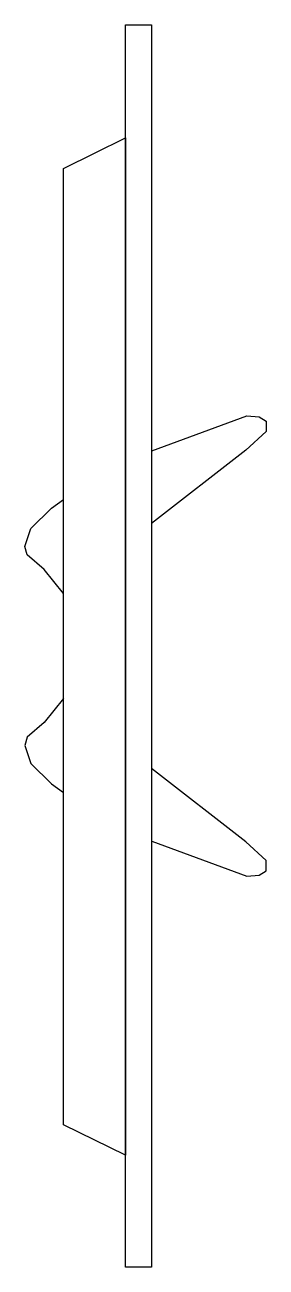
# Model space of a CAD drawing. Extents: x -0.002 to 0.192, y -0.499 to 0.5.
import ezdxf

# ---------------------------------------------------------------- set-up
doc = ezdxf.new("R2010")
doc.units = 0
doc.header["$MEASUREMENT"] = 0

msp = doc.modelspace()

# ---------------------------------------------------------------- linework, layer by layer
for points in [[(0.07902, -0.49868), (0.07902, 0.49974), (0.09997, 0.49974), (0.09997, -0.49868)], [(0.02925, -0.38425), (0.02925, 0.38425), (0.07903, 0.40899), (0.07903, -0.4088)]]:
    msp.add_lwpolyline(points, close=True)
for points in [[(0.09997, 0.1573), (0.10024, 0.15745), (0.17667, 0.18559), (0.18634, 0.18471), (0.19205, 0.18119), (0.19205, 0.17284), (0.17579, 0.15789), (0.09997, 0.09901)], [(0.02925, 0.04278), (0.01362, 0.062), (0, 0.07387), (-0.00176, 0.08046), (0.00307, 0.09497), (0.01977, 0.11124), (0.02925, 0.11825)], [(0.02925, -0.04172), (0.01362, -0.06094), (0, -0.07281), (-0.00176, -0.0794), (0.00307, -0.09391), (0.01977, -0.11018), (0.02925, -0.11719)], [(0.09997, -0.15624), (0.10024, -0.15639), (0.17667, -0.18452), (0.18634, -0.18364), (0.19205, -0.18013), (0.19205, -0.17177), (0.17579, -0.15683), (0.09997, -0.09795)]]:
    msp.add_lwpolyline(points)

doc.saveas('drawing.dxf')
